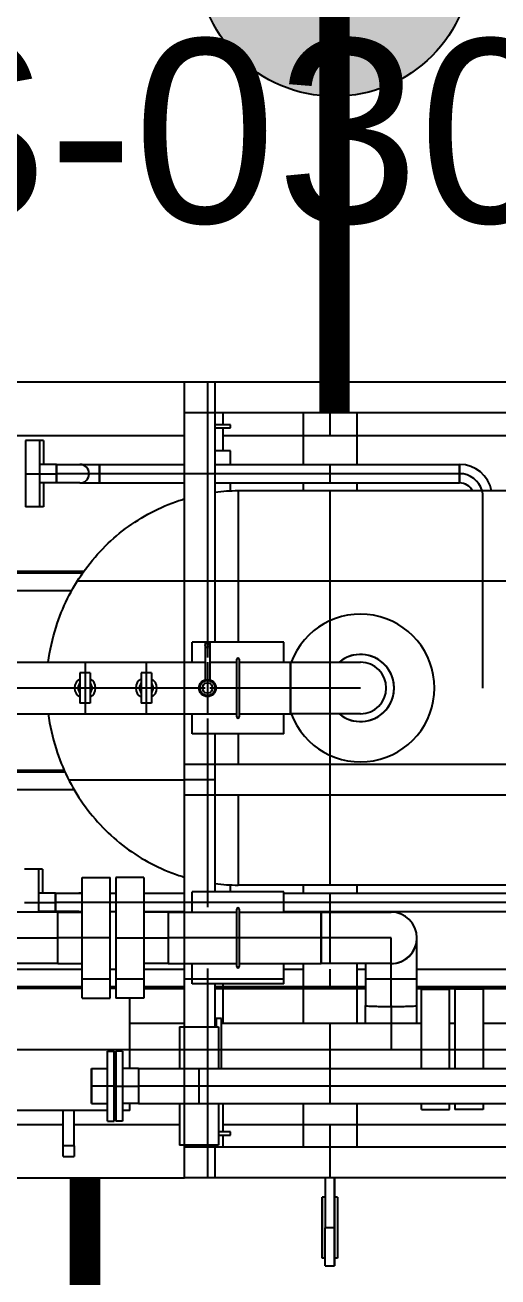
# Model space of a CAD drawing. Header units: inches. Extents: x 517790 to 538444, y 301815 to 302461.
# Drawn here: x 517888.86 to 517890.457, y 302317.735 to 302321.96 of the extents above; entities that cross this region are included whole.
import ezdxf

# ---------------------------------------------------------------- set-up
doc = ezdxf.new("R2010")
doc.units = ezdxf.units.IN
doc.header["$MEASUREMENT"] = 0
doc.layers.add('电气-接地设计-接地线', color=3, linetype='接地线')
doc.layers.add('硅胶总平面底图 工艺装置区', color=253, linetype='Continuous')
doc.styles.add('EESLTYPE', font='TXT.shx')
doc.styles.get("Standard").update_dxf_attribs({"font": 'arial.ttf'})
doc.linetypes.add('接地线', pattern='A,500,["/",EESLTYPE,S=200,R=0,X=0,Y=-100],-200,60,-200', length=960)

# ---------------------------------------------------------------- blocks, each defined once
blk = doc.blocks.new('PTJD2')
at = {"linetype": 'Continuous'}
blk.add_hatch(color=0, dxfattribs=at).paths.add_polyline_path([(150, 0, 1), (-150, 0, 1)])
at = {"color": 0, "linetype": 'Continuous'}
blk.add_circle((0, 0), 150, dxfattribs=at)

msp = doc.modelspace()

# ---------------------------------------------------------------- linework, layer by layer
at = {"layer": '电气-接地设计-接地线', "color": 1, "linetype": '接地线', "ltscale": 0.005, "const_width": 0.1033}
for points in [[(517889.9046, 302320.6489), (517889.9046, 302335.6063)], [(517889.0625, 302303.0865), (517889.0625, 302318.0694)]]:
    msp.add_lwpolyline(points, dxfattribs=at)
at = {"layer": '硅胶总平面底图 工艺装置区', "color": 253, "linetype": 'Continuous', "lineweight": -3}
for p, q in [((517889.8633, 302321.0272), (517889.8633, 302320.8206)), ((517889.8633, 302320.8206), (517889.8633, 302321.0272)), ((517889.8736, 302321.0272), (517889.8633, 302321.0272)), ((517889.8736, 302321.0531), (517889.8736, 302320.9239)), ((517889.8736, 302321.0531), (517889.8736, 302320.9239)), ((517889.8736, 302321.0531), (517889.9046, 302321.0531)), ((517889.9046, 302320.9239), (517889.9046, 302321.0531)), ((517889.9046, 302321.0531), (517889.9046, 302320.9239)), ((517889.915, 302321.0272), (517889.9046, 302321.0272)), ((517889.915, 302320.8206), (517889.915, 302321.0272)), ((517889.915, 302320.8206), (517889.915, 302321.0272)), ((517889.8736, 302320.9239), (517889.9046, 302320.9239)), ((517889.9046, 302320.9239), (517889.8736, 302320.9239)), ((517889.8736, 302320.9239), (517889.8736, 302320.756)), ((517889.8736, 302320.756), (517889.8736, 302320.9239)), ((517889.9046, 302320.756), (517889.9046, 302320.9239)), ((517889.9046, 302320.756), (517889.9046, 302320.9239)), ((517889.8736, 302320.8206), (517889.8633, 302320.8206)), ((517889.915, 302320.8206), (517889.9046, 302320.8206)), ((517888.7811, 302320.756), (517889.3983, 302320.756)), ((517889.3983, 302319.8096), (517889.3983, 302320.756)), ((517889.3983, 302320.756), (517889.5016, 302320.756)), ((517889.3983, 302320.756), (517894.8491, 302320.756)), ((517889.3983, 302320.6527), (517889.3983, 302320.756)), ((517889.4758, 302320.756), (517889.4758, 302319.826)), ((517889.5016, 302319.8777), (517889.5016, 302320.756)), ((517889.8891, 302320.756), (517889.8891, 302320.5752)), ((517889.3983, 302320.6527), (517894.8491, 302320.6527)), ((517889.5275, 302320.6527), (517889.5275, 302320.6113)), ((517889.7987, 302320.6527), (517889.7987, 302320.4772)), ((517889.9795, 302320.6527), (517889.9795, 302320.4772)), ((517889.5533, 302320.6113), (517889.5016, 302320.6113)), ((517889.5016, 302320.601), (517889.5533, 302320.601)), ((517889.5275, 302320.601), (517889.5275, 302320.5235)), ((517889.5533, 302320.601), (517889.5533, 302320.6113)), ((517888.684, 302320.5752), (517889.3983, 302320.5752)), ((517888.8614, 302320.5575), (517888.8614, 302320.446)), ((517888.909, 302320.5575), (517888.8614, 302320.5575)), ((517888.909, 302320.5575), (517888.909, 302320.446)), ((517888.9221, 302320.5575), (517888.909, 302320.5575)), ((517888.9221, 302320.5575), (517888.9221, 302320.5249)), ((517889.5275, 302320.5752), (517890.6254, 302320.5752)), ((517888.9221, 302320.5249), (517888.9221, 302320.4772)), ((517889.5533, 302320.5235), (517889.5016, 302320.5235)), ((517889.5533, 302320.4772), (517889.5533, 302320.5235)), ((517888.9664, 302320.4772), (517888.909, 302320.4772)), ((517888.9664, 302320.4772), (517888.9664, 302320.446)), ((517888.9664, 302320.4148), (517888.9664, 302320.4772)), ((517888.9664, 302320.4772), (517889.0451, 302320.4772)), ((517889.0451, 302320.4772), (517889.1108, 302320.4772)), ((517889.1108, 302320.446), (517889.1108, 302320.4772)), ((517889.1108, 302320.4772), (517889.1108, 302320.4148)), ((517889.1108, 302320.4772), (517889.3983, 302320.4772)), ((517889.5016, 302320.4772), (517890.327, 302320.4772)), ((517889.8891, 302320.4772), (517889.8891, 302320.4148)), ((517890.327, 302320.4148), (517890.327, 302320.4772)), ((517890.327, 302320.4772), (517890.327, 302320.4148)), ((517888.8614, 302320.446), (517888.9664, 302320.446)), ((517888.8614, 302320.446), (517888.8614, 302320.3344)), ((517888.909, 302320.446), (517888.909, 302320.3344)), ((517888.9664, 302320.446), (517888.9664, 302320.4148)), ((517888.9664, 302320.446), (517888.9664, 302320.446)), ((517888.9664, 302320.446), (517888.9664, 302320.446)), ((517889.0451, 302320.446), (517888.9664, 302320.446)), ((517889.0763, 302320.446), (517889.0451, 302320.446)), ((517889.1108, 302320.446), (517889.0763, 302320.446)), ((517889.1108, 302320.446), (517889.1108, 302320.446)), ((517889.1108, 302320.4148), (517889.1108, 302320.446)), ((517889.3983, 302320.446), (517889.1108, 302320.446)), ((517889.5016, 302320.446), (517889.3983, 302320.446)), ((517890.327, 302320.446), (517889.5016, 302320.446)), ((517890.327, 302320.446), (517890.3271, 302320.446)), ((517890.3271, 302320.446), (517890.3271, 302320.446)), ((517888.9664, 302320.4148), (517888.909, 302320.4148)), ((517888.9221, 302320.4148), (517888.9221, 302320.3344)), ((517889.0451, 302320.4148), (517888.9664, 302320.4148)), ((517889.0451, 302320.4148), (517889.1108, 302320.4148)), ((517889.1108, 302320.4148), (517889.3983, 302320.4148)), ((517889.5016, 302320.4148), (517890.327, 302320.4148)), ((517889.5533, 302320.3871), (517889.5533, 302320.4148)), ((517889.5791, 302320.3876), (517889.5791, 302319.8777)), ((517889.5791, 302320.3876), (517889.5791, 302319.8777)), ((517891.5768, 302320.3876), (517889.5791, 302320.3876)), ((517889.7987, 302320.4148), (517889.7987, 302320.3876)), ((517889.8891, 302320.3876), (517889.8891, 302319.0577)), ((517889.9795, 302320.4148), (517889.9795, 302320.3876)), ((517890.4058, 302319.8014), (517890.4058, 302320.3673)), ((517890.4058, 302320.3673), (517890.4058, 302320.3673)), ((517890.4058, 302320.3673), (517890.4058, 302320.3673)), ((517888.909, 302320.3344), (517888.8614, 302320.3344)), ((517888.9221, 302320.3344), (517888.909, 302320.3344)), ((517886.8154, 302320.1169), (517889.0586, 302320.1169)), ((517889.0542, 302320.1107), (517886.8154, 302320.1107)), ((517888.2539, 302320.0518), (517889.0175, 302320.0518)), ((517889.0367, 302320.0843), (517894.1515, 302320.0843)), ((517889.4241, 302319.8096), (517889.4241, 302319.8777)), ((517889.7341, 302319.8777), (517889.4241, 302319.8777)), ((517889.468, 302319.8746), (517889.4758, 302319.8746)), ((517889.468, 302319.8746), (517889.468, 302319.7503)), ((517889.4758, 302319.8746), (517889.4835, 302319.8746)), ((517889.4835, 302319.8746), (517889.4835, 302319.7503)), ((517889.7341, 302319.8096), (517889.7341, 302319.8777)), ((517887.0878, 302319.8096), (517889.0625, 302319.8096)), ((517889.0625, 302319.8096), (517889.0625, 302319.6357)), ((517889.0625, 302319.8096), (517889.2691, 302319.8096)), ((517889.2691, 302319.8096), (517889.2691, 302319.6357)), ((517889.2691, 302319.8096), (517889.468, 302319.8096)), ((517889.3983, 302319.6357), (517889.3983, 302319.8096)), ((517889.4758, 302319.8096), (517889.4758, 302319.6357)), ((517889.4835, 302319.8096), (517889.575, 302319.8096)), ((517889.575, 302319.6255), (517889.575, 302319.8198)), ((517889.5833, 302319.8198), (517889.5833, 302319.6255)), ((517889.5833, 302319.8096), (517889.7562, 302319.8096)), ((517889.7562, 302319.8096), (517889.7562, 302319.6357)), ((517889.7562, 302319.6357), (517889.7562, 302319.8096)), ((517889.7562, 302319.8096), (517889.9925, 302319.8096)), ((517890.4058, 302319.8014), (517890.4058, 302319.8014)), ((517890.4058, 302319.8014), (517890.4058, 302319.8014)), ((517890.4058, 302319.7227), (517890.4058, 302319.8014)), ((517889.0453, 302319.7743), (517889.0453, 302319.7227)), ((517889.0797, 302319.7743), (517889.0453, 302319.7743)), ((517889.0797, 302319.7743), (517889.0797, 302319.7227)), ((517889.2519, 302319.7743), (517889.2519, 302319.7227)), ((517889.2863, 302319.7743), (517889.2519, 302319.7743)), ((517889.2863, 302319.7743), (517889.2863, 302319.7227)), ((517889.0268, 302319.7227), (517887.0878, 302319.7227)), ((517889.0625, 302319.7227), (517889.0268, 302319.7227)), ((517889.0453, 302319.7227), (517889.0453, 302319.671)), ((517889.0625, 302319.7227), (517889.0625, 302319.7227)), ((517889.0625, 302319.7227), (517889.0625, 302319.7227)), ((517889.0981, 302319.7227), (517889.0625, 302319.7227)), ((517889.0797, 302319.7227), (517889.0797, 302319.671)), ((517889.2335, 302319.7227), (517889.0981, 302319.7227)), ((517889.2691, 302319.7227), (517889.2335, 302319.7227)), ((517889.2519, 302319.7227), (517889.2519, 302319.671)), ((517889.2691, 302319.7227), (517889.2691, 302319.7227)), ((517889.2691, 302319.7227), (517889.2691, 302319.7227)), ((517889.3048, 302319.7227), (517889.2691, 302319.7227)), ((517889.2863, 302319.7227), (517889.2863, 302319.671)), ((517889.4471, 302319.7227), (517889.3048, 302319.7227)), ((517889.468, 302319.7227), (517889.4471, 302319.7227)), ((517889.5045, 302319.7227), (517889.4835, 302319.7227)), ((517889.575, 302319.7227), (517889.5045, 302319.7227)), ((517889.5833, 302319.7227), (517889.575, 302319.7227)), ((517889.7562, 302319.7227), (517889.5833, 302319.7227)), ((517889.7562, 302319.7227), (517889.7562, 302319.7227)), ((517889.7562, 302319.7227), (517889.7563, 302319.7227)), ((517889.9925, 302319.7227), (517889.7562, 302319.7227)), ((517889.0797, 302319.671), (517889.0453, 302319.671)), ((517889.2863, 302319.671), (517889.2519, 302319.671)), ((517887.0878, 302319.6357), (517889.0625, 302319.6357)), ((517889.0625, 302319.6357), (517889.2691, 302319.6357)), ((517889.2691, 302319.6357), (517889.4758, 302319.6357)), ((517889.3983, 302318.9664), (517889.3983, 302319.6357)), ((517889.4241, 302319.5677), (517889.4241, 302319.6357)), ((517889.4758, 302319.6357), (517889.575, 302319.6357)), ((517889.5833, 302319.6357), (517889.7562, 302319.6357)), ((517889.7341, 302319.5677), (517889.7341, 302319.6357)), ((517889.9925, 302319.6357), (517889.7562, 302319.6357)), ((517889.4758, 302319.6193), (517889.4758, 302318.9828)), ((517889.7341, 302319.5677), (517889.4241, 302319.5677)), ((517889.5016, 302319.0345), (517889.5016, 302319.5677)), ((517889.5791, 302319.5677), (517889.5791, 302319.4643)), ((517889.5791, 302319.5677), (517889.5791, 302319.4643)), ((517889.3983, 302319.361), (517889.3983, 302319.4643)), ((517890.9291, 302319.4643), (517889.3983, 302319.4643)), ((517888.8122, 302319.4452), (517888.9917, 302319.4452)), ((517888.9945, 302319.439), (517888.8158, 302319.439)), ((517888.8254, 302319.3801), (517889.0251, 302319.3801)), ((517889.0073, 302319.4127), (517889.3983, 302319.4127)), ((517889.5016, 302319.4127), (517889.3983, 302319.4127)), ((517890.9291, 302319.361), (517889.3983, 302319.361)), ((517889.5791, 302319.361), (517889.5791, 302319.0577)), ((517889.5791, 302319.361), (517889.5791, 302319.0577)), ((517888.9052, 302319.1109), (517888.8577, 302319.1109)), ((517888.9052, 302319.1109), (517888.9052, 302318.9993)), ((517888.9184, 302319.1109), (517888.9052, 302319.1109)), ((517888.9184, 302319.1109), (517888.9184, 302319.0782)), ((517888.9184, 302319.0782), (517888.9184, 302319.0305)), ((517889.0526, 302318.8795), (517889.0526, 302319.0829)), ((517889.0526, 302319.0829), (517889.1477, 302319.0829)), ((517889.1477, 302318.8795), (517889.1477, 302319.0829)), ((517889.1658, 302319.0829), (517889.1658, 302318.8795)), ((517889.2609, 302319.0829), (517889.1658, 302319.0829)), ((517889.2609, 302319.0829), (517889.2609, 302318.8795)), ((517889.4241, 302318.9664), (517889.4241, 302319.0345)), ((517889.7341, 302319.0345), (517889.4241, 302319.0345)), ((517889.5533, 302319.0345), (517889.5533, 302319.0583)), ((517891.07, 302319.0577), (517889.5791, 302319.0577)), ((517889.7341, 302318.9664), (517889.7341, 302319.0345)), ((517889.7987, 302319.0577), (517889.7987, 302319.0305)), ((517889.9795, 302319.0577), (517889.9795, 302319.0305)), ((517888.8577, 302318.9993), (517888.9626, 302318.9993)), ((517888.9626, 302319.0305), (517888.9052, 302319.0305)), ((517888.9052, 302318.9993), (517888.9052, 302318.9664)), ((517888.9626, 302319.0305), (517888.9626, 302318.9993)), ((517888.9626, 302318.9682), (517888.9626, 302319.0305)), ((517888.9626, 302319.0305), (517889.0414, 302319.0305)), ((517888.9626, 302318.9993), (517888.9626, 302318.9682)), ((517888.9626, 302318.9993), (517888.9627, 302318.9993)), ((517889.0414, 302318.9993), (517888.9626, 302318.9993)), ((517888.9627, 302318.9993), (517888.9627, 302318.9993)), ((517889.0414, 302319.0305), (517889.0526, 302319.0305)), ((517889.107, 302318.9993), (517889.0414, 302318.9993)), ((517889.1477, 302318.9993), (517889.107, 302318.9993)), ((517889.107, 302318.9993), (517889.107, 302318.9993)), ((517889.1477, 302319.0305), (517889.1658, 302319.0305)), ((517889.1658, 302318.9993), (517889.1477, 302318.9993)), ((517889.2609, 302318.9993), (517889.1658, 302318.9993)), ((517889.2609, 302319.0305), (517889.3983, 302319.0305)), ((517889.3983, 302318.9993), (517889.2609, 302318.9993)), ((517889.7341, 302318.9993), (517889.3983, 302318.9993)), ((517889.7341, 302319.0305), (517891.07, 302319.0305)), ((517891.07, 302318.9993), (517889.7341, 302318.9993)), ((517889.8891, 302319.0305), (517889.8891, 302318.9682)), ((517888.9705, 302318.9664), (517886.5661, 302318.9664)), ((517888.9626, 302318.9682), (517888.9052, 302318.9682)), ((517888.9184, 302318.9682), (517888.9184, 302318.9664)), ((517889.0414, 302318.9682), (517888.9626, 302318.9682)), ((517888.9705, 302318.7925), (517888.9705, 302318.9664)), ((517888.9705, 302318.8795), (517888.9705, 302318.9664)), ((517888.9705, 302318.9664), (517889.0526, 302318.9664)), ((517889.0414, 302318.9682), (517889.0526, 302318.9682)), ((517889.1477, 302318.9682), (517889.1658, 302318.9682)), ((517889.2609, 302318.9682), (517889.3983, 302318.9682)), ((517889.343, 302318.9664), (517889.2609, 302318.9664)), ((517889.343, 302318.9664), (517889.343, 302318.8795)), ((517889.343, 302318.9664), (517889.343, 302318.7925)), ((517889.343, 302318.9664), (517889.575, 302318.9664)), ((517889.3983, 302318.7925), (517889.3983, 302318.9664)), ((517889.575, 302318.7824), (517889.575, 302318.9766)), ((517889.5833, 302318.9766), (517889.5833, 302318.7824)), ((517889.5833, 302318.9664), (517889.8596, 302318.9664)), ((517889.7341, 302318.9682), (517891.07, 302318.9682)), ((517889.7987, 302318.9682), (517889.7987, 302318.9664)), ((517889.8596, 302318.9664), (517889.8596, 302318.7925)), ((517889.8596, 302318.7925), (517889.8596, 302318.9664)), ((517889.8596, 302318.9664), (517890.0958, 302318.9664)), ((517889.8891, 302318.9664), (517889.8891, 302318.7925)), ((517889.9795, 302318.9682), (517889.9795, 302318.9664)), ((517886.5661, 302318.8795), (517888.9705, 302318.8795)), ((517889.1477, 302318.8795), (517888.9705, 302318.8795)), ((517888.9705, 302318.7925), (517888.9705, 302318.8795)), ((517889.0526, 302318.6761), (517889.0526, 302318.8795)), ((517889.1477, 302318.6761), (517889.1477, 302318.8795)), ((517889.1658, 302318.8795), (517889.343, 302318.8795)), ((517889.1658, 302318.8795), (517889.1658, 302318.6761)), ((517889.2609, 302318.8795), (517889.2609, 302318.6761)), ((517889.343, 302318.8795), (517889.343, 302318.7925)), ((517889.575, 302318.8795), (517889.343, 302318.8795)), ((517889.5833, 302318.8795), (517889.575, 302318.8795)), ((517889.8596, 302318.8795), (517889.5833, 302318.8795)), ((517889.8596, 302318.8795), (517889.8596, 302318.8795)), ((517889.8596, 302318.8795), (517889.8596, 302318.8795)), ((517890.0958, 302318.8795), (517889.8596, 302318.8795)), ((517890.0958, 302318.7925), (517890.0958, 302318.8794)), ((517890.1827, 302318.6508), (517890.1827, 302318.8794)), ((517888.9705, 302318.7925), (517886.5661, 302318.7925)), ((517888.9705, 302318.7925), (517889.0526, 302318.7925)), ((517889.343, 302318.7925), (517889.2609, 302318.7925)), ((517889.343, 302318.7925), (517889.575, 302318.7925)), ((517889.3983, 302318.5793), (517889.3983, 302318.7925)), ((517889.4241, 302318.7245), (517889.4241, 302318.7925)), ((517889.5833, 302318.7925), (517889.8596, 302318.7925)), ((517889.7341, 302318.7245), (517889.7341, 302318.7925)), ((517889.7987, 302318.7925), (517889.7987, 302318.7147)), ((517890.0958, 302318.7925), (517889.8596, 302318.7925)), ((517889.9795, 302318.7925), (517889.9795, 302318.7147)), ((517890.0088, 302318.7925), (517890.0088, 302318.6508)), ((517890.0958, 302318.6508), (517890.0958, 302318.7925)), ((517888.2539, 302318.7736), (517889.0526, 302318.7736)), ((517889.0526, 302318.741), (517889.1477, 302318.741)), ((517889.1477, 302318.7736), (517889.1658, 302318.7736)), ((517889.1658, 302318.741), (517889.2609, 302318.741)), ((517889.2609, 302318.7736), (517889.3983, 302318.7736)), ((517889.3983, 302318.741), (517889.7341, 302318.741)), ((517889.4758, 302318.7762), (517889.4758, 302318.0694)), ((517889.7341, 302318.7736), (517889.7987, 302318.7736)), ((517889.8891, 302318.7736), (517889.8891, 302318.7085)), ((517889.9795, 302318.7736), (517890.0088, 302318.7736)), ((517890.0088, 302318.741), (517890.1827, 302318.741)), ((517890.1827, 302318.7736), (517890.5556, 302318.7736)), ((517889.0526, 302318.7147), (517888.241, 302318.7147)), ((517888.8004, 302318.71), (517889.0526, 302318.71)), ((517889.1658, 302318.7147), (517889.1477, 302318.7147)), ((517889.1477, 302318.71), (517889.1658, 302318.71)), ((517889.3983, 302318.7147), (517889.2609, 302318.7147)), ((517889.2609, 302318.7085), (517889.3983, 302318.7085)), ((517889.7341, 302318.7245), (517889.4241, 302318.7245)), ((517889.5016, 302318.5793), (517889.5016, 302318.7245)), ((517890.0088, 302318.7147), (517889.5016, 302318.7147)), ((517889.5016, 302318.7085), (517890.0088, 302318.7085)), ((517889.5275, 302318.7245), (517889.5275, 302318.5903)), ((517889.7987, 302318.7085), (517889.7987, 302318.5903)), ((517889.9795, 302318.7085), (517889.9795, 302318.5903)), ((517890.5814, 302318.7147), (517890.1827, 302318.7147)), ((517890.1827, 302318.7085), (517890.5814, 302318.7085)), ((517890.198, 302318.5033), (517890.198, 302318.7068)), ((517890.198, 302318.7068), (517890.2931, 302318.7068)), ((517890.2931, 302318.5033), (517890.2931, 302318.7068)), ((517890.3112, 302318.7068), (517890.3112, 302318.5033)), ((517890.4063, 302318.7068), (517890.3112, 302318.7068)), ((517890.4063, 302318.7068), (517890.4063, 302318.5033)), ((517889.0526, 302318.6761), (517889.1477, 302318.6761)), ((517889.2609, 302318.6761), (517889.1658, 302318.6761)), ((517889.2137, 302318.4384), (517889.2137, 302318.6761)), ((517890.0088, 302318.5903), (517890.0088, 302318.6508)), ((517890.0958, 302318.6508), (517890.0958, 302318.6508)), ((517890.0958, 302318.6508), (517890.0958, 302318.6508)), ((517890.0958, 302318.6508), (517890.0958, 302318.6508)), ((517890.0958, 302318.6508), (517890.0958, 302318.648)), ((517890.0958, 302318.648), (517890.0958, 302318.5903)), ((517890.1827, 302318.5903), (517890.1827, 302318.6508)), ((517889.3983, 302318.5903), (517889.2137, 302318.5903)), ((517889.3815, 302318.5793), (517889.3815, 302318.4384)), ((517889.3815, 302318.5793), (517889.5127, 302318.5793)), ((517889.3983, 302318.1794), (517889.3983, 302318.5793)), ((517889.5057, 302318.6077), (517889.5016, 302318.6077)), ((517889.5057, 302318.5793), (517889.5057, 302318.6077)), ((517889.5231, 302318.6077), (517889.5057, 302318.6077)), ((517889.5127, 302318.5793), (517889.5127, 302318.4384)), ((517889.5231, 302318.4384), (517889.5231, 302318.6077)), ((517890.198, 302318.5903), (517889.5231, 302318.5903)), ((517889.8891, 302318.5903), (517889.8891, 302318.3203)), ((517890.0958, 302318.5903), (517890.0958, 302318.5033)), ((517890.3112, 302318.5903), (517890.2931, 302318.5903)), ((517890.4883, 302318.5903), (517890.4063, 302318.5903)), ((517888.4329, 302318.5033), (517889.9483, 302318.5033)), ((517889.1382, 302318.3793), (517889.1382, 302318.4975)), ((517889.1382, 302318.4975), (517889.1612, 302318.4975)), ((517889.1612, 302318.3793), (517889.1612, 302318.4975)), ((517889.1658, 302318.4975), (517889.1658, 302318.3793)), ((517889.1888, 302318.4975), (517889.1658, 302318.4975)), ((517889.1888, 302318.4975), (517889.1888, 302318.3793)), ((517889.9483, 302318.5033), (517889.9483, 302318.5033)), ((517889.9483, 302318.5033), (517890.2433, 302318.5033)), ((517890.198, 302318.4384), (517890.198, 302318.5033)), ((517890.2433, 302318.5033), (517890.2433, 302318.5033)), ((517890.2433, 302318.5033), (517890.2433, 302318.5033)), ((517890.2433, 302318.5033), (517890.2931, 302318.5033)), ((517890.2931, 302318.4384), (517890.2931, 302318.5033)), ((517890.2931, 302318.5033), (517890.3112, 302318.5033)), ((517890.3112, 302318.5033), (517890.4883, 302318.5033)), ((517890.3112, 302318.5033), (517890.3112, 302318.4384)), ((517890.4063, 302318.5033), (517890.4063, 302318.4384)), ((517889.084, 302318.4384), (517889.084, 302318.3203)), ((517889.084, 302318.3793), (517889.084, 302318.4384)), ((517889.084, 302318.4384), (517889.1382, 302318.4384)), ((517889.243, 302318.4384), (517889.1888, 302318.4384)), ((517889.243, 302318.4384), (517889.243, 302318.3793)), ((517889.243, 302318.4384), (517889.243, 302318.3203)), ((517889.243, 302318.4384), (517891.021, 302318.4384)), ((517889.4471, 302318.4384), (517889.4471, 302318.3203)), ((517889.1612, 302318.3793), (517889.084, 302318.3793)), ((517889.084, 302318.3203), (517889.084, 302318.3793)), ((517889.1382, 302318.2612), (517889.1382, 302318.3793)), ((517889.1612, 302318.2612), (517889.1612, 302318.3793)), ((517889.1658, 302318.3793), (517889.243, 302318.3793)), ((517889.1658, 302318.3793), (517889.1658, 302318.2612)), ((517889.1888, 302318.3793), (517889.1888, 302318.2612)), ((517889.243, 302318.3793), (517889.243, 302318.3203)), ((517891.021, 302318.3793), (517889.243, 302318.3793)), ((517889.084, 302318.3203), (517889.1382, 302318.3203)), ((517889.243, 302318.3203), (517889.1888, 302318.3203)), ((517889.2137, 302318.2967), (517889.2137, 302318.3203)), ((517889.243, 302318.3203), (517891.021, 302318.3203)), ((517889.3815, 302318.3203), (517889.3815, 302318.1794)), ((517889.5127, 302318.3203), (517889.5127, 302318.1794)), ((517889.5275, 302318.3203), (517889.5275, 302318.2244)), ((517889.7987, 302318.3203), (517889.7987, 302318.1727)), ((517889.9795, 302318.3203), (517889.9795, 302318.1727)), ((517890.198, 302318.2999), (517890.198, 302318.3203)), ((517890.2931, 302318.2999), (517890.2931, 302318.3203)), ((517890.3112, 302318.3203), (517890.3112, 302318.2999)), ((517890.4063, 302318.3203), (517890.4063, 302318.2999)), ((517889.1382, 302318.2967), (517888.8004, 302318.2967)), ((517888.9889, 302318.1779), (517888.9889, 302318.2967)), ((517889.0251, 302318.1779), (517889.0251, 302318.2967)), ((517889.1658, 302318.2967), (517889.1612, 302318.2967)), ((517889.2137, 302318.2967), (517889.1888, 302318.2967)), ((517890.198, 302318.2999), (517890.2931, 302318.2999)), ((517890.4063, 302318.2999), (517890.3112, 302318.2999)), ((517888.4439, 302318.2502), (517888.9889, 302318.2502)), ((517889.0251, 302318.2502), (517889.3815, 302318.2502)), ((517889.1382, 302318.2612), (517889.1612, 302318.2612)), ((517889.1888, 302318.2612), (517889.1658, 302318.2612)), ((517889.5275, 302318.2502), (517890.5814, 302318.2502)), ((517889.8891, 302318.2502), (517889.8891, 302318.0694)), ((517889.5533, 302318.2244), (517889.5127, 302318.2244)), ((517889.5127, 302318.214), (517889.5533, 302318.214)), ((517889.5275, 302318.214), (517889.5275, 302318.1727)), ((517889.5533, 302318.214), (517889.5533, 302318.2244)), ((517888.9889, 302318.1417), (517888.9889, 302318.1779)), ((517889.0251, 302318.1779), (517888.9889, 302318.1779)), ((517889.0251, 302318.1779), (517889.0251, 302318.1417)), ((517889.5127, 302318.1794), (517889.3815, 302318.1794)), ((517889.3983, 302318.0694), (517889.3983, 302318.1794)), ((517892.4156, 302318.1727), (517889.3983, 302318.1727)), ((517889.3983, 302318.0694), (517889.3983, 302318.1727)), ((517889.5016, 302318.0694), (517889.5016, 302318.1794)), ((517888.9889, 302318.1417), (517889.0251, 302318.1417)), ((517888.2539, 302318.0694), (517889.3983, 302318.0694)), ((517889.5016, 302318.0694), (517889.3983, 302318.0694)), ((517892.4543, 302318.0694), (517889.3983, 302318.0694)), ((517889.8736, 302318.0694), (517889.8736, 302317.9014)), ((517889.8736, 302318.0694), (517889.8736, 302317.9014)), ((517889.9046, 302317.9014), (517889.9046, 302318.0694)), ((517889.9046, 302318.0694), (517889.9046, 302317.9014)), ((517889.8633, 302317.7981), (517889.8633, 302318.0048)), ((517889.8633, 302318.0048), (517889.8633, 302317.7981)), ((517889.8736, 302318.0048), (517889.8633, 302318.0048)), ((517889.915, 302318.0048), (517889.9046, 302318.0048)), ((517889.915, 302318.0048), (517889.915, 302317.7981)), ((517889.915, 302318.0048), (517889.915, 302317.7981)), ((517889.9046, 302317.9014), (517889.8736, 302317.9014)), ((517889.9046, 302317.9014), (517889.8736, 302317.9014)), ((517889.8736, 302317.7723), (517889.8736, 302317.9014)), ((517889.8736, 302317.7723), (517889.8736, 302317.9014)), ((517889.9046, 302317.9014), (517889.9046, 302317.7723)), ((517889.9046, 302317.7723), (517889.9046, 302317.9014)), ((517889.8736, 302317.7981), (517889.8633, 302317.7981)), ((517889.8736, 302317.7723), (517889.9046, 302317.7723)), ((517889.915, 302317.7981), (517889.9046, 302317.7981))]:
    msp.add_line(p, q, dxfattribs=at)
for centre, radius in [((517889.4758, 302319.8668), 0.00775), ((517889.4758, 302319.7227), 0.0287), ((517889.4758, 302319.7227), 0.0255), ((517889.4758, 302319.7227), 0.0173)]:
    msp.add_circle(centre, radius, dxfattribs=at)
for centre, radius, start, end in [((517889.0451, 302320.446), 0.0312, 270, 90), ((517889.0451, 302320.446), 0.0312, 0, 90), ((517890.327, 302320.3673), 0.1099, 10.6737, 90), ((517889.0451, 302320.446), 0.0312, 270, 0), ((517890.327, 302320.3673), 0.0787, 14.9829, 90), ((517889.5791, 302319.7589), 0.6287, 90.0016, 97.0826), ((517890.327, 302320.3673), 0.0476, 25.3351, 90), ((517890.327, 302320.3673), 0.0787, 0, 14.9829), ((517889.9925, 302319.7227), 0.2493, 0, 159.5931), ((517889.5791, 302319.8198), 0.00413, 0, 180), ((517889.9925, 302319.7227), 0.1132, 0, 129.815), ((517889.9925, 302319.7227), 0.1132, 230.185, 129.815), ((517889.9925, 302319.7227), 0.0869, 270, 90), ((517889.9925, 302319.7227), 0.0869, 270, 90), ((517889.0625, 302319.7227), 0.0356, 118.8738, 180), ((517889.0625, 302319.7227), 0.0356, 298.8738, 61.1262), ((517889.2691, 302319.7227), 0.0356, 118.8738, 180), ((517889.2691, 302319.7227), 0.0356, 298.8738, 61.1262), ((517889.0625, 302319.7227), 0.0356, 180, 241.1262), ((517889.0625, 302319.7227), 0.0238, 136.4125, 180), ((517889.0625, 302319.7227), 0.0238, 180, 223.5875), ((517889.0625, 302319.7227), 0.0238, 316.4125, 43.5875), ((517889.2691, 302319.7227), 0.0356, 180, 241.1262), ((517889.2691, 302319.7227), 0.0238, 136.4125, 180), ((517889.2691, 302319.7227), 0.0238, 180, 223.5875), ((517889.2691, 302319.7227), 0.0238, 316.4125, 43.5875), ((517889.9925, 302319.7227), 0.2493, 200.4069, 0), ((517889.9925, 302319.7227), 0.1132, 230.185, 0), ((517889.5791, 302319.6255), 0.00413, 180, 0), ((517889.5791, 302319.6864), 0.6287, 262.9174, 269.9984), ((517889.0414, 302318.9993), 0.0312, 68.97, 90), ((517889.0414, 302318.9993), 0.0312, 68.97, 90), ((517889.0414, 302318.9993), 0.0312, 270, 291.03), ((517889.0414, 302318.9993), 0.0312, 270, 291.03), ((517889.5791, 302318.9766), 0.00413, 0, 180), ((517890.0958, 302318.8795), 0.0869, 270, 90), ((517890.0958, 302318.8795), 0.0869, 0, 90), ((517890.0958, 302318.8794), 0.0869, 268.2327, 0), ((517890.0958, 302318.8795), 0.0869, 270, 0), ((517890.0958, 302318.8794), 0.0869, 270, 0.0136), ((517890.0958, 302318.8794), 0.0869, 0, 0.0136), ((517889.5791, 302318.7824), 0.00413, 180, 0), ((517890.0958, 302318.8794), 0.0869, 268.2326, 270)]:
    msp.add_arc(centre, radius, start, end, dxfattribs=at)
for major_axis, start_param, end_param in [((-0.0869, 0), 0, 1.570796), ((0.0869, 0), 3.139735, 6.285043), ((0.0869, 0), 4.712389, 6.283185)]:
    msp.add_ellipse((517890.0958, 302318.6508), major_axis=major_axis, ratio=0.031972, start_param=start_param, end_param=end_param, dxfattribs=at)
for points in [[(517888.9383, 302319.8096), (517888.9435, 302319.8498), (517888.9522, 302319.8896), (517888.9644, 302319.9281), (517888.9853, 302319.9944), (517889.0164, 302320.0572), (517889.0562, 302320.1135), (517889.096, 302320.1698), (517889.1445, 302320.2197), (517889.1992, 302320.2606), (517889.254, 302320.3015), (517889.315, 302320.3335), (517889.3794, 302320.3551), (517889.3857, 302320.3572), (517889.392, 302320.3592), (517889.3983, 302320.3611)], [(517888.9383, 302319.6357), (517888.9435, 302319.5955), (517888.9522, 302319.5558), (517888.9644, 302319.5172), (517888.9853, 302319.451), (517889.0164, 302319.3882), (517889.0562, 302319.3318), (517889.096, 302319.2755), (517889.1445, 302319.2256), (517889.1992, 302319.1847), (517889.254, 302319.1438), (517889.315, 302319.1118), (517889.3794, 302319.0903), (517889.3857, 302319.0882), (517889.392, 302319.0862), (517889.3983, 302319.0843)]]:
    msp.add_open_spline(points, degree=3, knots=[4.843514, 4.843514, 4.843514, 4.843514, 5.026548, 5.026548, 5.026548, 5.340708, 5.340708, 5.340708, 5.654867, 5.654867, 5.654867, 5.969026, 5.969026, 5.969026, 5.999624, 5.999624, 5.999624, 5.999624], dxfattribs=at)

# ---------------------------------------------------------------- block references
at = {"layer": '电气-接地设计-接地线', "color": 1, "xscale": 0.003099962358235064, "yscale": 0.003099962358235064, "zscale": 0.001033320786078354}
msp.add_blockref('PTJD2', (517889.9046, 302322.1843), dxfattribs=at)

# ---------------------------------------------------------------- texts
at = {"layer": '硅胶总平面底图 工艺装置区', "color": 9, "linetype": 'Continuous', "lineweight": 20}
msp.add_text('S-0302', height=0.61999, dxfattribs=at).set_placement((517888.3601, 302321.2926))

doc.saveas('drawing.dxf')
